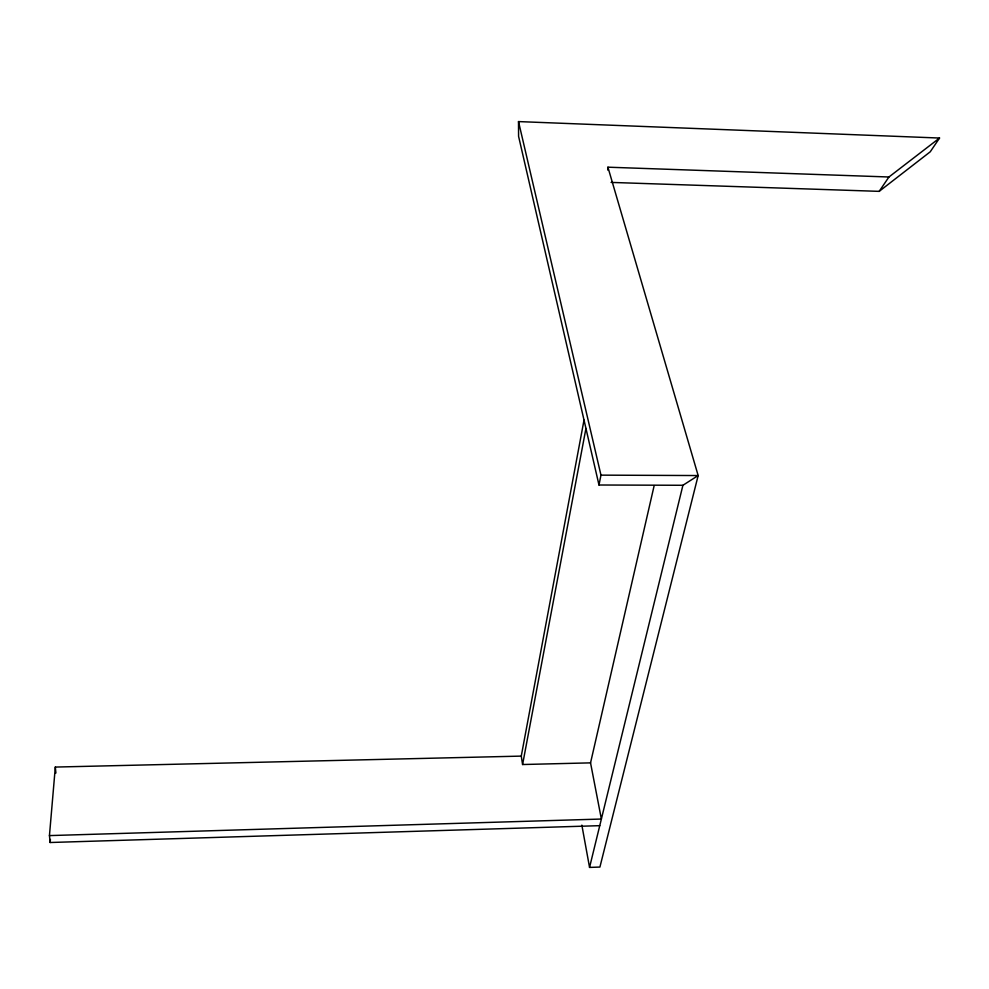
<?xml version="1.0" encoding="UTF-8"?>
<svg xmlns="http://www.w3.org/2000/svg" width="989" height="989" viewBox="0 0 989 989"><rect width="100%" height="100%" fill="white"/><g stroke="black" fill="none" stroke-linecap="round" stroke-linejoin="round"><path stroke-width="1.48" d="M599.754 825.667L50.155 842.504L49.45 835.594L55.322 767.068L521.265 756.103L584.017 420.078M50.155 842.504L50.414 839.451M654.162 485.599L590.544 762.865L522.588 764.522L585.945 428.435M939.55 138.04L888.938 176.994L607.914 167.19L698.16 475.548L682.917 485.278L598.988 485.006L600.966 475.14L518.508 121.585L939.55 138.04L930.241 151.799L879.184 191.359L611.091 182.409M600.966 475.14L698.16 475.548L599.915 867.056L589.555 867.415L682.917 485.278M879.184 191.359L888.938 176.994M49.45 835.594L601.374 819.04L590.544 762.865M598.988 485.006L518.582 136.309L518.508 121.585M581.853 825.147L589.555 867.415M521.265 756.103L522.588 764.522M55.322 767.068L55.891 773.052M607.914 167.19L607.938 170.219"/></g></svg>
